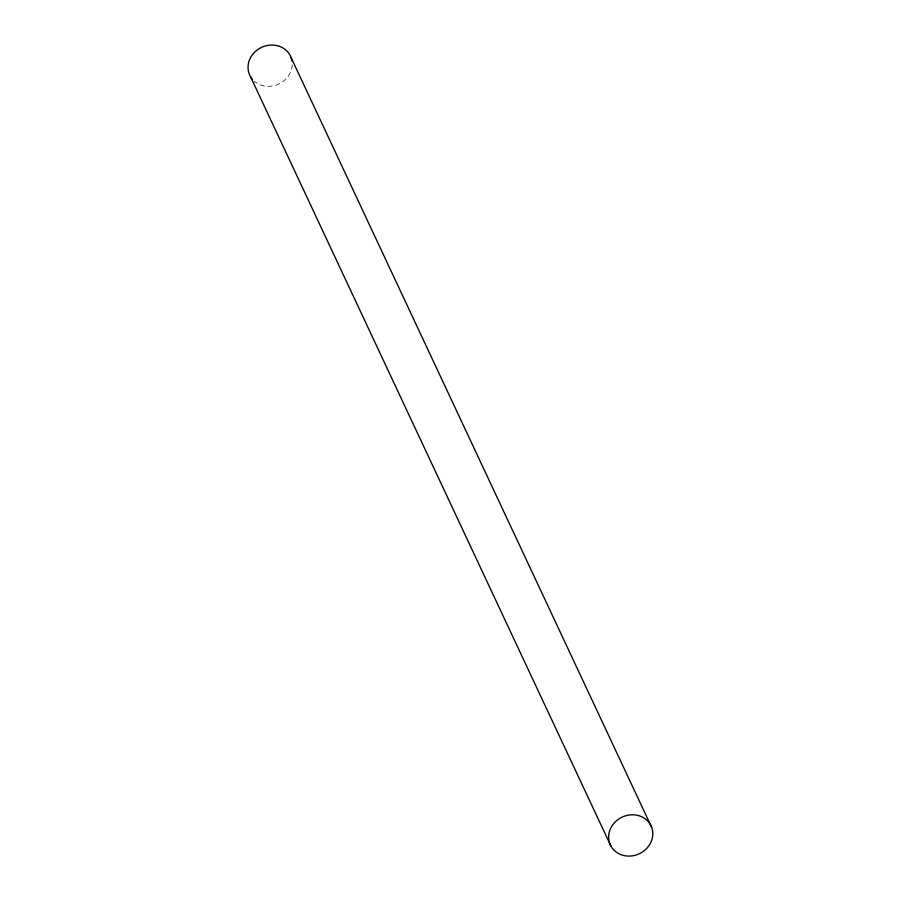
<?xml version="1.0" encoding="UTF-8"?>
<svg xmlns="http://www.w3.org/2000/svg" width="901" height="901" viewBox="0 0 901 901"><rect width="100%" height="100%" fill="white"/><g stroke="black" fill="none" stroke-linecap="round" stroke-linejoin="round"><path stroke-width="0.68" stroke-dasharray="4.5 3.38" d="M292.228 64.748A22.491 20.239 -25.1 0 1 278.094 84.311A22.491 20.239 -25.1 0 1 254.296 81.27"/><path stroke-width="1.35" d="M291.091 57.574L651.66 827.298A22.491 20.239 -25.1 0 1 626.308 855.95A22.491 20.239 -25.1 0 1 614.144 823.052A22.491 20.239 -25.1 0 1 651.66 827.298M250.455 76.574L611.024 846.309M252.573 79.536A22.491 20.239 -25.1 0 1 261.56 47.37A22.491 20.239 -25.1 0 1 292.014 61.099"/></g></svg>
